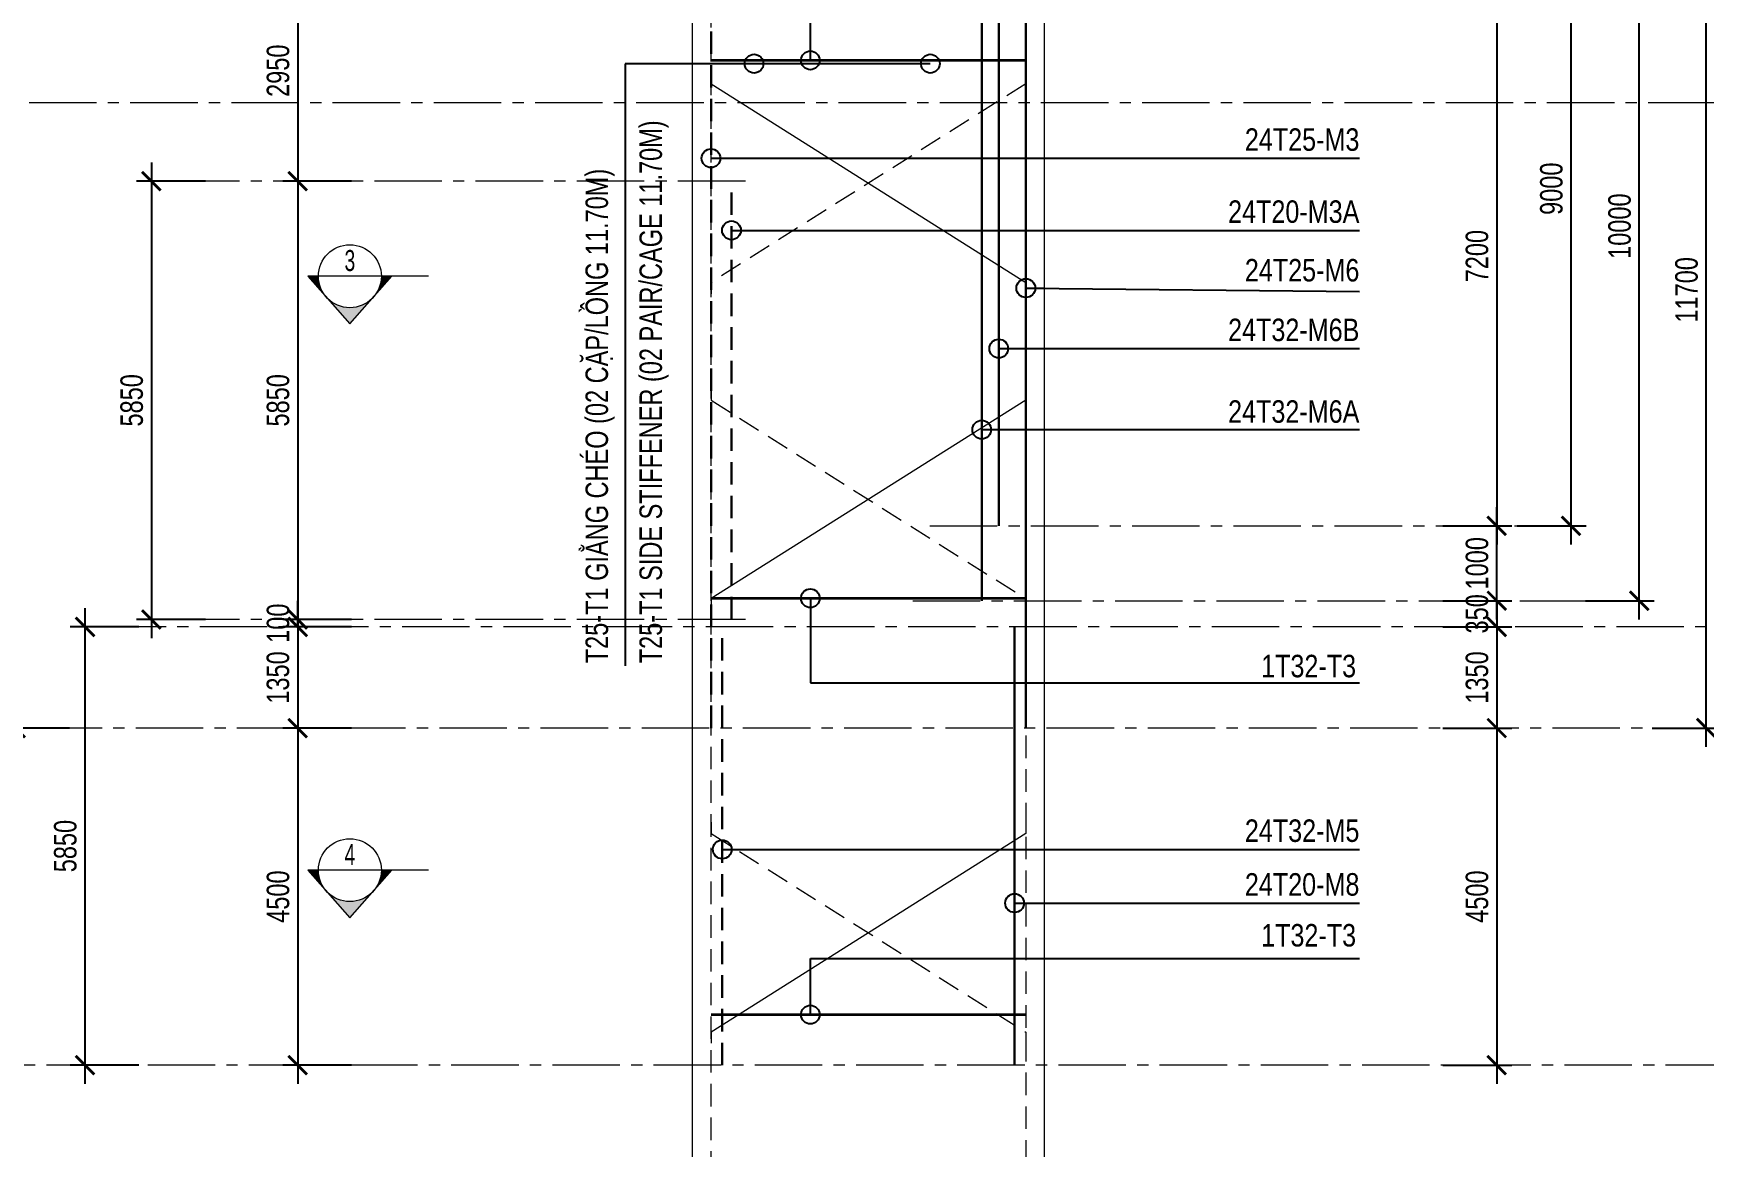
# Model space of a CAD drawing. Header units: millimetres. Extents: x 2746337 to 7547699, y -363432 to 15720.
# Drawn here: x 2973714 to 2995996, y -221482 to -206622 of the extents above; entities that cross this region are included whole.
import ezdxf
from ezdxf.enums import TextEntityAlignment as Align

# ---------------------------------------------------------------- set-up
doc = ezdxf.new("R2010")
doc.units = ezdxf.units.MM
doc.header["$LTSCALE"] = 1200
doc.header["$PDMODE"] = 3
for name, pattern in [('CENTER2', [1.125, 0.75, -0.125, 0.125, -0.125]), ('CONTINOUS', [0]), ('HIDDEN', [0.375, 0.25, -0.125])]:
    doc.linetypes.add(name, pattern=pattern)
for name, color, linetype, lineweight in [('1', 9, 'Continuous', 13), ('BOUND', 3, 'Continuous', 20), ('C1CO', 4, 'Continuous', 35), ('Grid line', 160, 'CENTER2', 5), ('HIDE', 8, 'HIDDEN', 13), ('K-THUOC', 1, 'Continuous', 18), ('LEADER', 8, 'Continuous', 9), ('T1CO', 4, 'Continuous', 20), ('T1HI', 4, 'HIDDEN', 13), ('TCHI', 4, 'HIDDEN', 30), ('TEXTMA', 2, 'Continuous', 13), ('TEXTVN', 2, 'Continuous', 20)]:
    doc.layers.add(name, color=color, linetype=linetype, lineweight=lineweight)
doc.styles.add('DB_Arial', font='arial.ttf', dxfattribs={"width": 0.8})
doc.styles.add('SMTEXT', font='arial.ttf', dxfattribs={"width": 0.75})
doc.styles.add('TEXTVN', font='VHELVCN.TTF', dxfattribs={"width": 0.8})
doc.dimstyles.new('BSV1-100', dxfattribs={"dimtxt": 300, "dimasz": 250, "dimexe": 200, "dimexo": 0, "dimgap": 108, "dimtad": 1, "dimdec": 0, "dimdsep": 46, "dimtxsty": 'SMTEXT', "dimblk": 'ARCHTICK', "dimcen": 100, "dimdle": 250, "dimclrd": 256, "dimclre": 256, "dimclrt": 1, "dimadec": 0, "dimazin": 0, "dimtfac": 1, "dimtdec": 0, "dimtix": 1, "dimtmove": 2, "dimatfit": 3, "dimfxl": 720, "dimfxlon": 1, "dimtolj": 1, "dimtzin": 0, "dimarcsym": 0})
doc.dimstyles.new('BSV25', dxfattribs={"dimtxt": 300, "dimasz": 250, "dimexe": 200, "dimexo": 0, "dimgap": 108, "dimtad": 1, "dimdec": 0, "dimlfac": 0.25, "dimdsep": 46, "dimtxsty": 'SMTEXT', "dimblk": 'ARCHTICK', "dimcen": 100, "dimdle": 250, "dimclrd": 256, "dimclre": 256, "dimclrt": 2, "dimadec": 0, "dimazin": 0, "dimtfac": 1, "dimtdec": 0, "dimtix": 1, "dimtmove": 2, "dimatfit": 3, "dimfxl": 800, "dimfxlon": 1, "dimtolj": 1, "dimtzin": 0, "dimarcsym": 0})

# ---------------------------------------------------------------- blocks, each defined once
blk = doc.blocks.new('_ArchTick')
at = {"color": 0, "linetype": 'ByBlock', "const_width": 0.15}
blk.add_lwpolyline([(-0.5, -0.5), (0.5, 0.5)], dxfattribs=at)
blk = doc.blocks.new('SIGSEC')
at = {"layer": '1', "lineweight": 9}
h = blk.add_hatch(color=256, dxfattribs=at)
h.dxf.hatch_style = 1
h.paths.add_polyline_path([(-420, 0), (-560, 0), (-315, -278, -0.182676)])
h = blk.add_hatch(color=256, dxfattribs=at)
h.dxf.hatch_style = 1
h.paths.add_polyline_path([(560, 0), (420, 0, -0.182676), (315, -278)])
h = blk.add_hatch(color=256, dxfattribs=at)
h.dxf.hatch_style = 1
h.paths.add_polyline_path([(315, -278, -0.451416), (-315, -278), (0, -635)])
at = {"layer": '1', "lineweight": 9, "elevation": 0}
blk.add_lwpolyline([(1050, 0), (-560, 0), (0, -635), (560, 0)], dxfattribs=at)
at = {"layer": '1', "lineweight": 9}
blk.add_circle((0, 0), 420, dxfattribs=at)
at = {"layer": 'BOUND', "lineweight": 9, "style": 'TEXTVN', "width": 0.8}
blk.add_attdef('SEC', text='', height=280, dxfattribs=at).set_placement((0, 210, 0), align=Align.MIDDLE_CENTER)
blk = doc.blocks.new('*D1580')
at = {"layer": 'Defpoints', "color": 0, "transparency": 16777216}
for p in [(2999944, -203745), (2966665, -207545), (2999944, -207545)]:
    blk.add_point(p, dxfattribs=at)
at = {"layer": 'K-THUOC', "lineweight": -2, "transparency": 16777216}
for p, q in [((2966665, -203495), (2966665, -207795)), ((2967385, -203745), (2966465, -203745)), ((2967385, -207545), (2966465, -207545))]:
    blk.add_line(p, q, dxfattribs=at)
at = {"layer": 'K-THUOC', "lineweight": -2, "transparency": 16777216, "xscale": 250, "yscale": 250, "zscale": 250}
for p, rotation in [((2966665, -203745), 90), ((2966665, -207545), 270)]:
    blk.add_blockref('_ArchTick', p, dxfattribs=dict(at, rotation=rotation))
at = {"layer": 'K-THUOC', "color": 1, "transparency": 16777216, "insert": (2966404, -205645), "char_height": 300, "attachment_point": 5, "rotation": 90, "style": 'SMTEXT'}
blk.add_mtext('\\A1;3800', dxfattribs=at)
blk = doc.blocks.new('*D1586')
at = {"layer": 'Defpoints', "color": 0, "transparency": 16777216}
for p in [(2986461, -205995), (2986461, -213195), (2993236, -213195)]:
    blk.add_point(p, dxfattribs=at)
at = {"layer": 'K-THUOC', "lineweight": -2, "transparency": 16777216}
for p, q in [((2993236, -205745), (2993236, -213445)), ((2992516, -205995), (2993436, -205995)), ((2992516, -213195), (2993436, -213195))]:
    blk.add_line(p, q, dxfattribs=at)
at = {"layer": 'K-THUOC', "lineweight": -2, "transparency": 16777216, "xscale": 250, "yscale": 250, "zscale": 250}
for p, rotation in [((2993236, -205995), 90), ((2993236, -213195), 270)]:
    blk.add_blockref('_ArchTick', p, dxfattribs=dict(at, rotation=rotation))
at = {"layer": 'K-THUOC', "color": 1, "transparency": 16777216, "insert": (2992974, -209595), "char_height": 300, "attachment_point": 5, "rotation": 90, "style": 'SMTEXT'}
blk.add_mtext('\\A1;7200', dxfattribs=at)
blk = doc.blocks.new('*D1587')
at = {"layer": 'Defpoints', "color": 0, "transparency": 16777216}
for p in [(2986461, -214195), (2986461, -214545), (2993236, -214545)]:
    blk.add_point(p, dxfattribs=at)
at = {"layer": 'K-THUOC', "lineweight": -2, "transparency": 16777216}
for p, q in [((2993236, -214195), (2993236, -213945)), ((2992516, -214195), (2993436, -214195)), ((2993236, -214195), (2993236, -214545)), ((2992516, -214545), (2993436, -214545)), ((2993236, -214545), (2993236, -214795))]:
    blk.add_line(p, q, dxfattribs=at)
at = {"layer": 'K-THUOC', "lineweight": -2, "transparency": 16777216, "xscale": 250, "yscale": 250, "zscale": 250}
for p, rotation in [((2993236, -214195), 270), ((2993236, -214545), 90)]:
    blk.add_blockref('_ArchTick', p, dxfattribs=dict(at, rotation=rotation))
at = {"layer": 'K-THUOC', "color": 1, "transparency": 16777216, "insert": (2992974, -214370), "char_height": 300, "attachment_point": 5, "rotation": 90, "style": 'SMTEXT'}
blk.add_mtext('\\A1;350', dxfattribs=at)
blk = doc.blocks.new('*D1588')
at = {"layer": 'Defpoints', "color": 0, "transparency": 16777216}
for p in [(2986461, -214545), (2986461, -215895), (2993236, -215895)]:
    blk.add_point(p, dxfattribs=at)
at = {"layer": 'K-THUOC', "lineweight": -2, "transparency": 16777216}
for p, q in [((2993236, -214295), (2993236, -216145)), ((2992516, -214545), (2993436, -214545)), ((2992516, -215895), (2993436, -215895))]:
    blk.add_line(p, q, dxfattribs=at)
at = {"layer": 'K-THUOC', "lineweight": -2, "transparency": 16777216, "xscale": 250, "yscale": 250, "zscale": 250}
for p, rotation in [((2993236, -214545), 90), ((2993236, -215895), 270)]:
    blk.add_blockref('_ArchTick', p, dxfattribs=dict(at, rotation=rotation))
at = {"layer": 'K-THUOC', "color": 1, "transparency": 16777216, "insert": (2992974, -215220), "char_height": 300, "attachment_point": 5, "rotation": 90, "style": 'SMTEXT'}
blk.add_mtext('\\A1;1350', dxfattribs=at)
blk = doc.blocks.new('*D1589')
at = {"layer": 'Defpoints', "color": 0, "transparency": 16777216}
for p in [(2986461, -215895), (2986461, -220395), (2993236, -220395)]:
    blk.add_point(p, dxfattribs=at)
at = {"layer": 'K-THUOC', "lineweight": -2, "transparency": 16777216}
for p, q in [((2993236, -215645), (2993236, -220645)), ((2992516, -215895), (2993436, -215895)), ((2992516, -220395), (2993436, -220395))]:
    blk.add_line(p, q, dxfattribs=at)
at = {"layer": 'K-THUOC', "lineweight": -2, "transparency": 16777216, "xscale": 250, "yscale": 250, "zscale": 250}
for p, rotation in [((2993236, -215895), 90), ((2993236, -220395), 270)]:
    blk.add_blockref('_ArchTick', p, dxfattribs=dict(at, rotation=rotation))
at = {"layer": 'K-THUOC', "color": 1, "transparency": 16777216, "insert": (2992974, -218145), "char_height": 300, "attachment_point": 5, "rotation": 90, "style": 'SMTEXT'}
blk.add_mtext('\\A1;4500', dxfattribs=at)
blk = doc.blocks.new('*D1590')
at = {"layer": 'Defpoints', "color": 0, "transparency": 16777216}
for p in [(2985961, -214545), (2997040, -214545), (2985961, -220395)]:
    blk.add_point(p, dxfattribs=at)
at = {"layer": 'K-THUOC', "lineweight": -2, "transparency": 16777216}
for p, q in [((2997040, -220645), (2997040, -214295)), ((2996320, -214545), (2997240, -214545)), ((2996320, -220395), (2997240, -220395))]:
    blk.add_line(p, q, dxfattribs=at)
at = {"layer": 'K-THUOC', "lineweight": -2, "transparency": 16777216, "xscale": 250, "yscale": 250, "zscale": 250}
for p, rotation in [((2997040, -214545), 90), ((2997040, -220395), 270)]:
    blk.add_blockref('_ArchTick', p, dxfattribs=dict(at, rotation=rotation))
at = {"layer": 'K-THUOC', "color": 1, "transparency": 16777216, "insert": (2996779, -217470), "char_height": 300, "attachment_point": 5, "rotation": 90, "style": 'SMTEXT'}
blk.add_mtext('\\A1;5850', dxfattribs=at)
blk = doc.blocks.new('*D1591')
at = {"layer": 'Defpoints', "color": 0, "transparency": 16777216}
for p in [(2985417, -204195), (2996030, -204195), (2985417, -215895)]:
    blk.add_point(p, dxfattribs=at)
at = {"layer": 'K-THUOC', "lineweight": -2, "transparency": 16777216}
for p, q in [((2996030, -216145), (2996030, -203945)), ((2995310, -204195), (2996230, -204195)), ((2995310, -215895), (2996230, -215895))]:
    blk.add_line(p, q, dxfattribs=at)
at = {"layer": 'K-THUOC', "lineweight": -2, "transparency": 16777216, "xscale": 250, "yscale": 250, "zscale": 250}
for p, rotation in [((2996030, -204195), 90), ((2996030, -215895), 270)]:
    blk.add_blockref('_ArchTick', p, dxfattribs=dict(at, rotation=rotation))
at = {"layer": 'K-THUOC', "color": 1, "transparency": 16777216, "insert": (2995769, -210045), "char_height": 300, "attachment_point": 5, "rotation": 90, "style": 'SMTEXT'}
blk.add_mtext('\\A1;11700', dxfattribs=at)
blk = doc.blocks.new('*D1594')
at = {"layer": 'Defpoints', "color": 0, "transparency": 16777216}
for p in [(2985117, -204195), (2995138, -204195), (2985117, -214195)]:
    blk.add_point(p, dxfattribs=at)
at = {"layer": 'K-THUOC', "lineweight": -2, "transparency": 16777216}
for p, q in [((2995138, -214445), (2995138, -203945)), ((2994418, -204195), (2995338, -204195)), ((2994418, -214195), (2995338, -214195))]:
    blk.add_line(p, q, dxfattribs=at)
at = {"layer": 'K-THUOC', "lineweight": -2, "transparency": 16777216, "xscale": 250, "yscale": 250, "zscale": 250}
for p, rotation in [((2995138, -204195), 90), ((2995138, -214195), 270)]:
    blk.add_blockref('_ArchTick', p, dxfattribs=dict(at, rotation=rotation))
at = {"layer": 'K-THUOC', "color": 1, "transparency": 16777216, "insert": (2994876, -209195), "char_height": 300, "attachment_point": 5, "rotation": 90, "style": 'SMTEXT'}
blk.add_mtext('\\A1;10000', dxfattribs=at)
blk = doc.blocks.new('*D1595')
at = {"layer": 'Defpoints', "color": 0, "transparency": 16777216}
for p in [(2984817, -204195), (2994227, -204195), (2984817, -213195)]:
    blk.add_point(p, dxfattribs=at)
at = {"layer": 'K-THUOC', "lineweight": -2, "transparency": 16777216}
for p, q in [((2994227, -213445), (2994227, -203945)), ((2993507, -204195), (2994427, -204195)), ((2993507, -213195), (2994427, -213195))]:
    blk.add_line(p, q, dxfattribs=at)
at = {"layer": 'K-THUOC', "lineweight": -2, "transparency": 16777216, "xscale": 250, "yscale": 250, "zscale": 250}
for p, rotation in [((2994227, -204195), 90), ((2994227, -213195), 270)]:
    blk.add_blockref('_ArchTick', p, dxfattribs=dict(at, rotation=rotation))
at = {"layer": 'K-THUOC', "color": 1, "transparency": 16777216, "insert": (2993966, -208695), "char_height": 300, "attachment_point": 5, "rotation": 90, "style": 'SMTEXT'}
blk.add_mtext('\\A1;9000', dxfattribs=at)
blk = doc.blocks.new('*D1598')
at = {"layer": 'Defpoints', "color": 0, "transparency": 16777216}
for p in [(2982296, -205645), (2977240, -208595), (2982296, -208595)]:
    blk.add_point(p, dxfattribs=at)
at = {"layer": 'K-THUOC', "lineweight": -2, "transparency": 16777216}
for p, q in [((2977240, -205395), (2977240, -208845)), ((2977960, -205645), (2977040, -205645)), ((2977960, -208595), (2977040, -208595))]:
    blk.add_line(p, q, dxfattribs=at)
at = {"layer": 'K-THUOC', "lineweight": -2, "transparency": 16777216, "xscale": 250, "yscale": 250, "zscale": 250}
for p, rotation in [((2977240, -205645), 90), ((2977240, -208595), 270)]:
    blk.add_blockref('_ArchTick', p, dxfattribs=dict(at, rotation=rotation))
at = {"layer": 'K-THUOC', "color": 1, "transparency": 16777216, "insert": (2976979, -207120), "char_height": 300, "attachment_point": 5, "rotation": 90, "style": 'SMTEXT'}
blk.add_mtext('\\A1;2950', dxfattribs=at)
blk = doc.blocks.new('*D1599')
at = {"layer": 'Defpoints', "color": 0, "transparency": 16777216}
for p in [(2982296, -214545), (2977240, -215895), (2982296, -215895)]:
    blk.add_point(p, dxfattribs=at)
at = {"layer": 'K-THUOC', "lineweight": -2, "transparency": 16777216}
for p, q in [((2977240, -214295), (2977240, -216145)), ((2977960, -214545), (2977040, -214545)), ((2977960, -215895), (2977040, -215895))]:
    blk.add_line(p, q, dxfattribs=at)
at = {"layer": 'K-THUOC', "lineweight": -2, "transparency": 16777216, "xscale": 250, "yscale": 250, "zscale": 250}
for p, rotation in [((2977240, -214545), 90), ((2977240, -215895), 270)]:
    blk.add_blockref('_ArchTick', p, dxfattribs=dict(at, rotation=rotation))
at = {"layer": 'K-THUOC', "color": 1, "transparency": 16777216, "insert": (2976978, -215220), "char_height": 300, "attachment_point": 5, "rotation": 90, "style": 'SMTEXT'}
blk.add_mtext('\\A1;1350', dxfattribs=at)
blk = doc.blocks.new('*D1600')
at = {"layer": 'Defpoints', "color": 0, "transparency": 16777216}
for p in [(2982296, -215895), (2977240, -220395), (2982296, -220395)]:
    blk.add_point(p, dxfattribs=at)
at = {"layer": 'K-THUOC', "lineweight": -2, "transparency": 16777216}
for p, q in [((2977240, -215645), (2977240, -220645)), ((2977960, -215895), (2977040, -215895)), ((2977960, -220395), (2977040, -220395))]:
    blk.add_line(p, q, dxfattribs=at)
at = {"layer": 'K-THUOC', "lineweight": -2, "transparency": 16777216, "xscale": 250, "yscale": 250, "zscale": 250}
for p, rotation in [((2977240, -215895), 90), ((2977240, -220395), 270)]:
    blk.add_blockref('_ArchTick', p, dxfattribs=dict(at, rotation=rotation))
at = {"layer": 'K-THUOC', "color": 1, "transparency": 16777216, "insert": (2976979, -218145), "char_height": 300, "attachment_point": 5, "rotation": 90, "style": 'SMTEXT'}
blk.add_mtext('\\A1;4500', dxfattribs=at)
blk = doc.blocks.new('*D1601')
at = {"layer": 'Defpoints', "color": 0, "transparency": 16777216}
for p in [(2974403, -214545), (2980811, -214545), (2980811, -220395)]:
    blk.add_point(p, dxfattribs=at)
at = {"layer": 'K-THUOC', "lineweight": -2, "transparency": 16777216}
for p, q in [((2974403, -220645), (2974403, -214295)), ((2975123, -214545), (2974203, -214545)), ((2975123, -220395), (2974203, -220395))]:
    blk.add_line(p, q, dxfattribs=at)
at = {"layer": 'K-THUOC', "lineweight": -2, "transparency": 16777216, "xscale": 250, "yscale": 250, "zscale": 250}
for p, rotation in [((2974403, -214545), 90), ((2974403, -220395), 270)]:
    blk.add_blockref('_ArchTick', p, dxfattribs=dict(at, rotation=rotation))
at = {"layer": 'K-THUOC', "color": 1, "transparency": 16777216, "insert": (2974141, -217470), "char_height": 300, "attachment_point": 5, "rotation": 90, "style": 'SMTEXT'}
blk.add_mtext('\\A1;5850', dxfattribs=at)
blk = doc.blocks.new('*D1602')
at = {"layer": 'Defpoints', "color": 0, "transparency": 16777216}
for p in [(2973476, -204195), (2981896, -204195), (2981896, -215895)]:
    blk.add_point(p, dxfattribs=at)
at = {"layer": 'K-THUOC', "lineweight": -2, "transparency": 16777216}
for p, q in [((2973476, -216145), (2973476, -203945)), ((2974196, -204195), (2973276, -204195)), ((2974196, -215895), (2973276, -215895))]:
    blk.add_line(p, q, dxfattribs=at)
at = {"layer": 'K-THUOC', "lineweight": -2, "transparency": 16777216, "xscale": 250, "yscale": 250, "zscale": 250}
for p, rotation in [((2973476, -204195), 90), ((2973476, -215895), 270)]:
    blk.add_blockref('_ArchTick', p, dxfattribs=dict(at, rotation=rotation))
at = {"layer": 'K-THUOC', "color": 1, "transparency": 16777216, "insert": (2973215, -210045), "char_height": 300, "attachment_point": 5, "rotation": 90, "style": 'SMTEXT'}
blk.add_mtext('\\A1;11700', dxfattribs=at)
blk = doc.blocks.new('*D1605')
at = {"layer": 'Defpoints', "color": 0, "transparency": 16777216}
for p in [(2981261, -208595), (2975288, -214445), (2981061, -214445)]:
    blk.add_point(p, dxfattribs=at)
at = {"layer": 'K-THUOC', "lineweight": -2, "transparency": 16777216}
for p, q in [((2975288, -208345), (2975288, -214695)), ((2976008, -208595), (2975088, -208595)), ((2976008, -214445), (2975088, -214445))]:
    blk.add_line(p, q, dxfattribs=at)
at = {"layer": 'K-THUOC', "lineweight": -2, "transparency": 16777216, "xscale": 250, "yscale": 250, "zscale": 250}
for p, rotation in [((2975288, -208595), 90), ((2975288, -214445), 270)]:
    blk.add_blockref('_ArchTick', p, dxfattribs=dict(at, rotation=rotation))
at = {"layer": 'K-THUOC', "color": 1, "transparency": 16777216, "insert": (2975027, -211520), "char_height": 300, "attachment_point": 5, "rotation": 90, "style": 'SMTEXT'}
blk.add_mtext('\\A1;5850', dxfattribs=at)
blk = doc.blocks.new('*D1607')
at = {"layer": 'Defpoints', "color": 0, "transparency": 16777216}
for p in [(2982296, -208595), (2977240, -214445), (2982296, -214445)]:
    blk.add_point(p, dxfattribs=at)
at = {"layer": 'K-THUOC', "lineweight": -2, "transparency": 16777216}
for p, q in [((2977240, -208345), (2977240, -214695)), ((2977960, -208595), (2977040, -208595)), ((2977960, -214445), (2977040, -214445))]:
    blk.add_line(p, q, dxfattribs=at)
at = {"layer": 'K-THUOC', "lineweight": -2, "transparency": 16777216, "xscale": 250, "yscale": 250, "zscale": 250}
for p, rotation in [((2977240, -208595), 90), ((2977240, -214445), 270)]:
    blk.add_blockref('_ArchTick', p, dxfattribs=dict(at, rotation=rotation))
at = {"layer": 'K-THUOC', "color": 1, "transparency": 16777216, "insert": (2976979, -211520), "char_height": 300, "attachment_point": 5, "rotation": 90, "style": 'SMTEXT'}
blk.add_mtext('\\A1;5850', dxfattribs=at)
blk = doc.blocks.new('*D1616')
at = {"layer": 'Defpoints', "color": 0, "transparency": 16777216}
for p in [(2999944, -195895), (2994397, -220395), (3005111, -220395)]:
    blk.add_point(p, dxfattribs=at)
at = {"layer": 'K-THUOC', "lineweight": -2, "transparency": 16777216}
for p, q in [((3005111, -195645), (3005111, -220645)), ((3004391, -195895), (3005311, -195895)), ((3004391, -220395), (3005311, -220395))]:
    blk.add_line(p, q, dxfattribs=at)
at = {"layer": 'K-THUOC', "lineweight": -2, "transparency": 16777216, "xscale": 250, "yscale": 250, "zscale": 250}
for p, rotation in [((3005111, -195895), 90), ((3005111, -220395), 270)]:
    blk.add_blockref('_ArchTick', p, dxfattribs=dict(at, rotation=rotation))
at = {"layer": 'K-THUOC', "color": 1, "transparency": 16777216, "insert": (3004850, -208145), "char_height": 300, "attachment_point": 5, "rotation": 90, "style": 'SMTEXT'}
blk.add_mtext('\\A1;24500', dxfattribs=at)
blk = doc.blocks.new('*D1617')
at = {"layer": 'Defpoints', "color": 0, "transparency": 16777216}
for p in [(2994397, -220395), (2995969, -239395), (3005111, -239395)]:
    blk.add_point(p, dxfattribs=at)
at = {"layer": 'K-THUOC', "lineweight": -2, "transparency": 16777216}
for p, q in [((3005111, -220145), (3005111, -239645)), ((3004391, -220395), (3005311, -220395)), ((3004391, -239395), (3005311, -239395))]:
    blk.add_line(p, q, dxfattribs=at)
at = {"layer": 'K-THUOC', "lineweight": -2, "transparency": 16777216, "xscale": 250, "yscale": 250, "zscale": 250}
for p, rotation in [((3005111, -220395), 90), ((3005111, -239395), 270)]:
    blk.add_blockref('_ArchTick', p, dxfattribs=dict(at, rotation=rotation))
at = {"layer": 'K-THUOC', "color": 1, "transparency": 16777216, "insert": (3004850, -229895), "char_height": 300, "attachment_point": 5, "rotation": 90, "style": 'SMTEXT'}
blk.add_mtext('\\A1;19000', dxfattribs=at)
blk = doc.blocks.new('*D1618')
at = {"layer": 'Defpoints', "color": 0, "transparency": 16777216}
for p in [(2999144, -194395), (3006172, -194395), (2994397, -220395)]:
    blk.add_point(p, dxfattribs=at)
at = {"layer": 'K-THUOC', "lineweight": -2, "transparency": 16777216}
for p, q in [((3006172, -220645), (3006172, -194145)), ((3005452, -194395), (3006372, -194395)), ((3005452, -220395), (3006372, -220395))]:
    blk.add_line(p, q, dxfattribs=at)
at = {"layer": 'K-THUOC', "lineweight": -2, "transparency": 16777216, "xscale": 250, "yscale": 250, "zscale": 250}
for p, rotation in [((3006172, -194395), 90), ((3006172, -220395), 270)]:
    blk.add_blockref('_ArchTick', p, dxfattribs=dict(at, rotation=rotation))
at = {"layer": 'K-THUOC', "color": 1, "transparency": 16777216, "insert": (3005911, -207395), "char_height": 300, "attachment_point": 5, "rotation": 90, "style": 'SMTEXT'}
blk.add_mtext('\\A1;26000', dxfattribs=at)
blk = doc.blocks.new('*D1620')
at = {"layer": 'Defpoints', "color": 0, "transparency": 16777216}
for p in [(2977240, -214445), (2982296, -214445), (2982296, -214545)]:
    blk.add_point(p, dxfattribs=at)
at = {"layer": 'K-THUOC', "lineweight": -2, "transparency": 16777216}
for p, q in [((2977240, -214445), (2977240, -214195)), ((2977960, -214445), (2977040, -214445)), ((2977960, -214545), (2977040, -214545)), ((2977240, -214545), (2977240, -214445)), ((2977240, -214545), (2977240, -214795))]:
    blk.add_line(p, q, dxfattribs=at)
at = {"layer": 'K-THUOC', "lineweight": -2, "transparency": 16777216, "xscale": 250, "yscale": 250, "zscale": 250}
for p, rotation in [((2977240, -214445), 270), ((2977240, -214545), 90)]:
    blk.add_blockref('_ArchTick', p, dxfattribs=dict(at, rotation=rotation))
at = {"layer": 'K-THUOC', "color": 1, "transparency": 16777216, "insert": (2976979, -214495), "char_height": 300, "attachment_point": 5, "rotation": 90, "style": 'SMTEXT'}
blk.add_mtext('\\A1;100', dxfattribs=at)
blk = doc.blocks.new('*D1621')
at = {"layer": 'Defpoints', "color": 0, "transparency": 16777216}
for p in [(2986461, -213195), (2993236, -213195), (2986461, -214195)]:
    blk.add_point(p, dxfattribs=at)
at = {"layer": 'K-THUOC', "lineweight": -2, "transparency": 16777216}
for p, q in [((2993236, -214445), (2993236, -212945)), ((2992516, -213195), (2993436, -213195)), ((2992516, -214195), (2993436, -214195))]:
    blk.add_line(p, q, dxfattribs=at)
at = {"layer": 'K-THUOC', "lineweight": -2, "transparency": 16777216, "xscale": 250, "yscale": 250, "zscale": 250}
for p, rotation in [((2993236, -213195), 90), ((2993236, -214195), 270)]:
    blk.add_blockref('_ArchTick', p, dxfattribs=dict(at, rotation=rotation))
at = {"layer": 'K-THUOC', "color": 1, "transparency": 16777216, "insert": (2992974, -213695), "char_height": 300, "attachment_point": 5, "rotation": 90, "style": 'SMTEXT'}
blk.add_mtext('\\A1;1000', dxfattribs=at)

msp = doc.modelspace()

# ---------------------------------------------------------------- linework, layer by layer
at = {"layer": 'BOUND'}
msp.add_lwpolyline([(2982504, -239394.7), (2987204, -239394.7), (2987204, -195894.7), (2982504, -195894.7)], close=True, dxfattribs=at)
at = {"layer": 'C1CO'}
for p, q in [((2982754, -206981.2), (2986954, -206981.2)), ((2982754, -214161.9), (2986954, -214161.9)), ((2982754, -219720.3), (2986954, -219720.3))]:
    msp.add_line(p, q, dxfattribs=at)
at = {"layer": 'Grid line', "color": 2}
msp.add_line((2962856, -207544.7), (2999943.6, -207544.7), dxfattribs=at)
at = {"layer": 'Grid line'}
for p, q in [((2983212.8, -208594.7), (2975087.9, -208594.7)), ((2985672.5, -213194.7), (2994427, -213194.7)), ((2985445.6, -214194.7), (2995256.8, -214194.7)), ((2997083.7, -214544.7), (2974621.3, -214544.7)), ((2983212.8, -214444.7), (2975612.6, -214444.7)), ((2996230.1, -215894.7), (2973875, -215894.7)), ((3004488.9, -220394.7), (2967625.3, -220394.7))]:
    msp.add_line(p, q, dxfattribs=at)
at = {"layer": 'HIDE'}
for p, q in [((2982754, -239394.7), (2982754, -194844.7)), ((2986954, -194844.7), (2986954, -239394.7))]:
    msp.add_line(p, q, dxfattribs=at)
at = {"layer": 'T1CO'}
for p, q in [((2982754, -207147.1), (2982754, -207297.1)), ((2982754, -207297.1), (2986954, -209947.1)), ((2986954, -209947.1), (2986954, -210097.1)), ((2986954, -211367.1), (2986954, -211517.1)), ((2986954, -211517.1), (2982754, -214167.1)), ((2982754, -214167.1), (2982754, -214317.1)), ((2986954, -217152.3), (2986954, -217302.3)), ((2986954, -217302.3), (2982754, -219952.3)), ((2982754, -219952.3), (2982754, -220102.3))]:
    msp.add_line(p, q, dxfattribs=at)
at = {"layer": 'T1HI'}
for p, q in [((2986954, -207147.1), (2986954, -207297.1)), ((2986954, -207297.1), (2982754, -209947.1)), ((2982754, -209947.1), (2982754, -210097.1)), ((2982754, -211367.1), (2982754, -211517.1)), ((2982754, -211517.1), (2986954, -214167.1)), ((2986954, -214167.1), (2986954, -214317.1)), ((2982754, -217152.3), (2982754, -217302.3)), ((2982754, -217302.3), (2986954, -219952.3)), ((2986954, -219952.3), (2986954, -220102.3))]:
    msp.add_line(p, q, dxfattribs=at)
at = {"layer": 'TCHI', "linetype": 'HIDDEN'}
for p, q in [((2982754, -215894.7), (2982754, -204194.7)), ((2982904, -220394.7), (2982904, -214544.7))]:
    msp.add_line(p, q, dxfattribs=at)
at = {"layer": 'TCHI', "color": 6, "linetype": 'CONTINOUS'}
msp.add_line((2986365.5, -214194.7), (2986365.5, -204195), dxfattribs=at)
at = {"layer": 'TCHI', "linetype": 'CONTINOUS'}
for p, q in [((2986592.4, -213194.7), (2986592.4, -204195)), ((2986954, -215894.7), (2986954, -204195)), ((2986804, -220394.7), (2986804, -214544.7))]:
    msp.add_line(p, q, dxfattribs=at)
at = {"layer": 'TCHI', "color": 6, "linetype": 'HIDDEN'}
msp.add_line((2983027.3, -214444.7), (2983027.3, -208594.7), dxfattribs=at)

# ---------------------------------------------------------------- block references
at = {"layer": '1', "lineweight": 20}
for p, values in [((2977936.3, -209863.7), {'SEC': '3'}), ((2977936.3, -217791.9, 0), {'SEC': '4'})]:
    msp.add_blockref('SIGSEC', p, dxfattribs=at).add_auto_attribs(values)

# ---------------------------------------------------------------- texts
at = {"layer": 'TEXTMA', "style": 'DB_Arial', "width": 0.8}
for s, p in [('24T25-M3', (2991403.8, -208188.9)), ('24T20-M3A', (2991403.8, -209150.9)), ('24T25-M6', (2991403.8, -209933)), ('24T32-M6B', (2991403.8, -210729.4)), ('24T32-M6A', (2991403.8, -211819.3)), ('1T32-T3', (2991359.6, -215216.9)), ('24T32-M5', (2991403.8, -217414.5)), ('24T20-M8', (2991403.8, -218131.6)), ('1T32-T3', (2991359.6, -218810.8))]:
    msp.add_text(s, height=300, rotation=360, dxfattribs=at).set_placement(p, align=Align.RIGHT)
at = {"layer": 'TEXTVN', "lineweight": 20, "style": 'SMTEXT', "width": 0.75}
for s, p in [('T25-T1 SIDE STIFFENER (02 PAIR/CAGE 11.70M)', (2982099.9, -215030.6)), ('T25-T1 GIẰNG CHÉO (02 CẶP/LỒNG 11.70M)', (2981379.9, -215030.6))]:
    msp.add_text(s, height=300, rotation=90, dxfattribs=at).set_placement(p)

# ---------------------------------------------------------------- dimensions: what is measured, and where the dimension line sits
at = {"layer": 'K-THUOC'}
for base, p1, p2, picture, middle in [((3006172.3, -194394.7), (2994396.9, -220394.7), (2999143.6, -194394.7), '*D1618', (3005911.1, -207394.7)), ((3005111.5, -220394.7), (2999943.6, -195894.7), (2994396.9, -220394.7), '*D1616', (3004850.3, -208144.7)), ((2966665.3, -207544.7), (2999943.6, -203744.7), (2999943.6, -207544.7), '*D1580', (2966404, -205644.7)), ((2973475.8, -204194.7), (2981896.3, -215894.7), (2981896.3, -204194.7), '*D1602', (2973214.6, -210044.7)), ((2994227, -204195), (2984817.1, -213194.7), (2984817.1, -204195), '*D1595', (2993965.8, -208694.9)), ((2995137.6, -204195), (2985117.1, -214194.7), (2985117.1, -204195), '*D1594', (2994876.5, -209194.9)), ((2996030.1, -204195), (2985417.1, -215894.7), (2985417.1, -204195), '*D1591', (2995769, -210044.9)), ((2977239.7, -208594.7), (2982295.5, -205645), (2982295.5, -208594.7), '*D1598', (2976978.5, -207119.9)), ((2993235.6, -213194.7), (2986460.6, -205995), (2986460.6, -213194.7), '*D1586', (2992974.4, -209594.9)), ((2975287.9, -214444.7), (2981260.6, -208594.7), (2981060.6, -214444.7), '*D1605', (2975026.7, -211519.7)), ((2977239.7, -214444.7), (2982295.5, -208594.7), (2982295.5, -214444.7), '*D1607', (2976978.5, -211519.7)), ((2993235.6, -213194.7), (2986460.6, -214194.7), (2986460.6, -213194.7), '*D1621', (2992974.4, -213694.7)), ((2993235.6, -214544.7), (2986460.6, -214194.7), (2986460.6, -214544.7), '*D1587', (2992974.3, -214369.7)), ((2974402.6, -214544.7), (2980810.6, -220394.7), (2980810.6, -214544.7), '*D1601', (2974141.4, -217469.7)), ((2977239.7, -215894.7), (2982295.5, -214544.7), (2982295.5, -215894.7), '*D1599', (2976978.4, -215219.7)), ((2977239.7, -214444.7), (2982295.5, -214544.7), (2982295.5, -214444.7), '*D1620', (2976978.5, -214494.7)), ((2997040.3, -214544.7), (2985960.6, -220394.7), (2985960.6, -214544.7), '*D1590', (2996779.1, -217469.7)), ((2993235.6, -215894.7), (2986460.6, -214544.7), (2986460.6, -215894.7), '*D1588', (2992974.3, -215219.7)), ((2977239.7, -220394.7), (2982295.5, -215894.7), (2982295.5, -220394.7), '*D1600', (2976978.5, -218144.7)), ((2993235.6, -220394.7), (2986460.6, -215894.7), (2986460.6, -220394.7), '*D1589', (2992974.4, -218144.7)), ((3005111.5, -239394.7), (2994396.9, -220394.7), (2995968.6, -239394.7), '*D1617', (3004850.3, -229894.7))]:
    dim = msp.add_linear_dim(base=base, p1=p1, p2=p2, angle=90, dimstyle='BSV1-100', dxfattribs=at)
    dim.commit()
    dim.dimension.update_dxf_attribs({"geometry": picture, "text_midpoint": middle})

# ---------------------------------------------------------------- leaders
at = {"layer": 'LEADER'}
for points in [[(2984079, -206981.2), (2984079, -205850.7), (2991403.8, -205850.7)], [(2985679.7, -207026.2), (2981606.8, -207026.2), (2981606.8, -213026.2)], [(2983328.3, -207026.2), (2981606.8, -207026.2), (2981606.8, -215064.2)], [(2982754, -208288.9), (2991403.8, -208288.9)], [(2983027.3, -209250.9), (2991403.8, -209250.9)], [(2986954, -210022.1), (2991403.8, -210069)], [(2986592.4, -210829.4), (2991403.8, -210829.4)], [(2986365.5, -211911.4), (2991403.8, -211911.4)], [(2984079, -214161.9), (2984079, -215292.4), (2991403.8, -215292.4)], [(2982904, -217514.5), (2991403.8, -217514.5)], [(2986804, -218231.6), (2991403.8, -218231.6)], [(2984079, -219720.3), (2984079, -218971.8), (2991403.8, -218971.8)]]:
    msp.add_leader(points, dimstyle='BSV25', override={"dimldrblk": 'Origin'}, dxfattribs=at)

doc.saveas('drawing.dxf')
